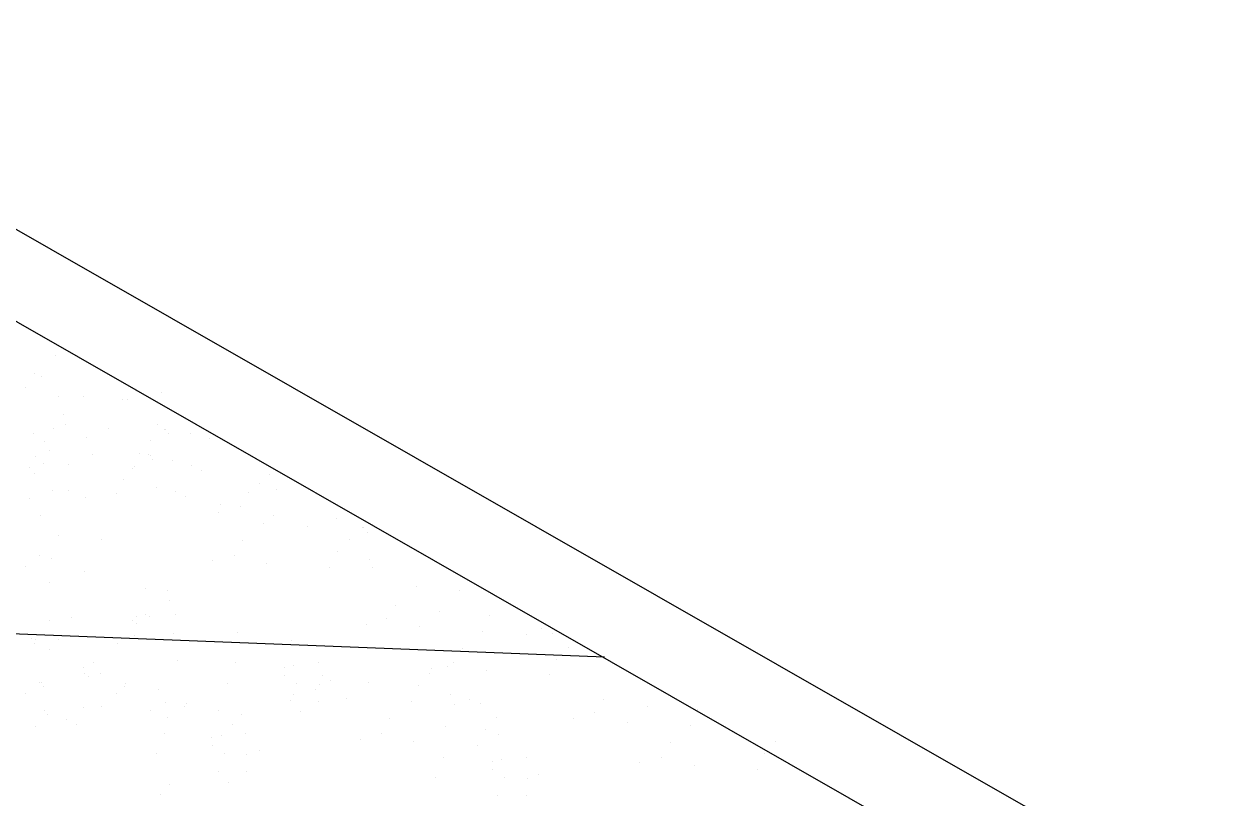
# Model space of a CAD drawing. Header units: millimetres. Extents: x 4241 to 6572, y 870 to 1291.
# Drawn here: x 5346.71 to 5391.34, y 908.21 to 937.08 of the extents above; entities that cross this region are included whole.
import ezdxf

# ---------------------------------------------------------------- set-up
doc = ezdxf.new("R2010")
doc.units = ezdxf.units.MM
doc.layers.add('PDF _0', color=7, linetype='Continuous')
doc.layers.add('PDF _ОВПД_Основная линия', color=7, linetype='Continuous')

msp = doc.modelspace()

# ---------------------------------------------------------------- linework, layer by layer
at = {"layer": 'PDF _0', "lineweight": 9}
for points in [[(5347.879, 924.7192), (5347.879, 924.7192)], [(5347.117, 924.0419), (5347.117, 924.0419)], [(5347.371, 923.9149), (5347.371, 923.9149)], [(5346.7783, 923.5339), (5346.7783, 923.5339)], [(5351.8585, 923.3222), (5351.8585, 923.3222)], [(5348.006, 923.1952), (5348.006, 923.1952)], [(5348.9374, 923.1952), (5348.9374, 923.1952)], [(5350.3768, 923.0682), (5350.3768, 923.0682)], [(5350.5885, 923.0682), (5350.5885, 923.0682)], [(5348.1754, 922.5178), (5348.1754, 922.5178)], [(5347.8367, 922.0098), (5347.8367, 922.0098)], [(5348.26, 922.1368), (5348.26, 922.1368)], [(5349.8688, 922.0098), (5349.8688, 922.0098)], [(5351.6892, 922.1368), (5351.6892, 922.1368)], [(5351.9432, 921.9675), (5351.9432, 921.9675)], [(5351.9855, 921.9675), (5351.9855, 921.9675)], [(5347.0747, 921.7981), (5347.0747, 921.7981)], [(5347.498, 921.5018), (5347.498, 921.5018)], [(5349.0644, 921.6711), (5349.0644, 921.6711)], [(5351.4352, 921.5441), (5351.4352, 921.5441)], [(5351.4352, 921.5441), (5351.4352, 921.5441)], [(5352.1125, 921.7981), (5352.1125, 921.7981)], [(5352.9169, 921.7981), (5352.9169, 921.7981)], [(5353.6366, 921.6288), (5353.6366, 921.6288)], [(5347.6674, 921.1631), (5347.6674, 921.1631)], [(5349.2761, 921.0361), (5349.2761, 921.0361)], [(5351.0118, 921.0784), (5351.0118, 921.0784)], [(5351.3505, 921.0361), (5351.3505, 921.0361)], [(5351.4352, 920.9938), (5351.4352, 920.9938)], [(5347.1593, 920.9514), (5347.1593, 920.9514)], [(5347.4557, 920.6974), (5347.4557, 920.6974)], [(5348.3871, 920.6551), (5348.3871, 920.6551)], [(5350.8425, 920.5704), (5350.8425, 920.5704)], [(5351.5198, 920.8244), (5351.5198, 920.8244)], [(5352.2395, 920.7821), (5352.2395, 920.7821)], [(5352.9592, 920.6128), (5352.9592, 920.6128)], [(5346.9053, 920.5281), (5346.9053, 920.5281)], [(5347.117, 920.3164), (5347.117, 920.3164)], [(5350.4191, 920.1047), (5350.4191, 920.1047)], [(5350.7578, 920.4858), (5350.7578, 920.4858)], [(5353.3402, 920.4434), (5353.3402, 920.4434)], [(5355.8803, 920.2741), (5355.8803, 920.2741)], [(5347.7944, 919.6814), (5347.7944, 919.6814)], [(5348.3871, 919.6814), (5348.3871, 919.6814)], [(5351.6468, 919.8084), (5351.6468, 919.8084)], [(5352.3665, 919.6391), (5352.3665, 919.6391)], [(5355.4993, 919.9354), (5355.4993, 919.9354)], [(5356.1343, 919.7237), (5356.1343, 919.7237)], [(5346.9053, 919.3851), (5346.9053, 919.3851)], [(5349.0221, 919.4274), (5349.0221, 919.4274)], [(5350.1651, 919.5544), (5350.1651, 919.5544)], [(5352.7475, 919.4697), (5352.7475, 919.4697)], [(5355.0759, 919.5967), (5355.0759, 919.5967)], [(5347.3287, 918.75), (5347.3287, 918.75)], [(5353.9752, 918.877), (5353.9752, 918.877)], [(5354.0599, 919.1734), (5354.0599, 919.1734)], [(5354.7796, 919.0887), (5354.7796, 919.0887)], [(5356.0073, 918.75), (5356.0073, 918.75)], [(5355.6686, 918.4537), (5355.6686, 918.4537)], [(5357.2774, 918.3267), (5357.2774, 918.3267)], [(5358.3781, 918.623), (5358.3781, 918.623)], [(5348.006, 917.988), (5348.006, 917.988)], [(5349.6148, 917.861), (5349.6148, 917.861)], [(5358.8437, 917.861), (5358.8437, 917.861)], [(5359.3518, 918.2843), (5359.3518, 918.2843)], [(5359.3941, 918.2843), (5359.3941, 918.2843)], [(5359.5211, 918.115), (5359.5211, 918.115)], [(5354.8643, 917.8187), (5354.8643, 917.8187)], [(5347.2863, 917.2683), (5347.2863, 917.2683)], [(5347.752, 917.1413), (5347.752, 917.1413)], [(5353.7636, 917.0566), (5353.7636, 917.0566)], [(5354.5679, 917.2683), (5354.5679, 917.2683)], [(5355.7533, 916.972), (5355.7533, 916.972)], [(5358.4204, 917.3953), (5358.4204, 917.3953)], [(5359.6058, 917.099), (5359.6058, 917.099)], [(5346.7783, 916.845), (5346.7783, 916.845)], [(5348.9797, 916.6756), (5348.9797, 916.6756)], [(5358.1241, 916.8026), (5358.1241, 916.8026)], [(5359.7328, 916.8026), (5359.7328, 916.8026)], [(5347.6674, 916.2523), (5347.6674, 916.2523)], [(5361.3415, 916.0829), (5361.3415, 916.0829)], [(5351.2658, 916.0406), (5351.2658, 916.0406)], [(5352.0702, 915.9559), (5352.0702, 915.9559)], [(5362.9502, 915.9559), (5362.9502, 915.9559)], [(5352.1548, 915.5749), (5352.1548, 915.5749)], [(5360.5795, 915.4056), (5360.5795, 915.4056)], [(5347.6674, 914.8129), (5347.6674, 914.8129)], [(5348.4717, 914.9399), (5348.4717, 914.9399)], [(5350.7578, 914.8129), (5350.7578, 914.8129)], [(5350.9271, 914.9822), (5350.9271, 914.9822)], [(5350.9271, 914.7282), (5350.9271, 914.7282)], [(5351.2658, 915.0669), (5351.2658, 915.0669)], [(5351.3928, 914.9822), (5351.3928, 914.9822)], [(5352.3665, 915.0669), (5352.3665, 915.0669)], [(5360.2408, 914.8976), (5360.2408, 914.8976)], [(5362.2305, 915.1516), (5362.2305, 915.1516)], [(5364.0933, 915.0246), (5364.0933, 915.0246)], [(5352.2819, 914.3472), (5352.2819, 914.3472)], [(5354.6949, 914.3895), (5354.6949, 914.3895)], [(5359.4788, 914.6859), (5359.4788, 914.6859)], [(5361.4685, 914.6012), (5361.4685, 914.6012)], [(5363.8393, 914.4319), (5363.8393, 914.4319)], [(5363.8393, 914.4319), (5363.8393, 914.4319)], [(5365.448, 914.3049), (5365.448, 914.3049)], [(5366.0407, 914.5166), (5366.0407, 914.5166)], [(5366.4217, 914.3472), (5366.4217, 914.3472)], [(5346.99, 914.1779), (5346.99, 914.1779)], [(5347.117, 913.9662), (5347.117, 913.9662)], [(5347.1593, 914.1355), (5347.1593, 914.1355)], [(5348.006, 914.1355), (5348.006, 914.1355)], [(5350.2074, 913.9662), (5350.2074, 913.9662)], [(5350.8425, 914.2625), (5350.8425, 914.2625)], [(5356.6847, 914.0932), (5356.6847, 914.0932)], [(5367.0144, 913.8392), (5367.0144, 913.8392)], [(5347.6674, 913.7545), (5347.6674, 913.7545)], [(5363.0772, 913.7969), (5363.0772, 913.7969)], [(5348.9374, 913.0772), (5348.9374, 913.0772)], [(5349.3184, 913.2465), (5349.3184, 913.2465)], [(5352.4512, 913.3312), (5352.4512, 913.3312)], [(5354.6103, 913.2465), (5354.6103, 913.2465)], [(5356.4307, 913.0772), (5356.4307, 913.0772)], [(5356.7693, 913.1618), (5356.7693, 913.1618)], [(5357.7007, 913.2465), (5357.7007, 913.2465)], [(5361.9342, 913.0348), (5361.9342, 913.0348)], [(5362.5269, 913.1195), (5362.5269, 913.1195)], [(5362.7385, 913.2465), (5362.7385, 913.2465)], [(5363.9663, 912.9502), (5363.9663, 912.9502)], [(5366.591, 913.3735), (5366.591, 913.3735)], [(5347.2863, 912.5268), (5347.2863, 912.5268)], [(5347.371, 912.5268), (5347.371, 912.5268)], [(5347.371, 912.5268), (5347.371, 912.5268)], [(5348.9797, 912.8655), (5348.9797, 912.8655)], [(5349.1067, 912.7385), (5349.1067, 912.7385)], [(5349.5724, 912.8655), (5349.5724, 912.8655)], [(5356.4307, 912.7808), (5356.4307, 912.7808)], [(5357.87, 912.7808), (5357.87, 912.7808)], [(5358.1664, 912.6115), (5358.1664, 912.6115)], [(5359.5634, 912.5268), (5359.5634, 912.5268)], [(5361.8495, 912.8655), (5361.8495, 912.8655)], [(5366.337, 912.8232), (5366.337, 912.8232)], [(5346.7783, 912.1035), (5346.7783, 912.1035)], [(5347.4557, 912.3575), (5347.4557, 912.3575)], [(5350.1651, 912.1035), (5350.1651, 912.1035)], [(5350.4615, 912.3575), (5350.4615, 912.3575)], [(5350.5038, 912.4845), (5350.5038, 912.4845)], [(5351.7315, 912.2728), (5351.7315, 912.2728)], [(5354.3139, 912.4845), (5354.3139, 912.4845)], [(5356.7693, 912.0611), (5356.7693, 912.0611)], [(5356.8963, 912.4845), (5356.8963, 912.4845)], [(5357.5737, 912.2728), (5357.5737, 912.2728)], [(5357.743, 912.4421), (5357.743, 912.4421)], [(5361.4262, 912.3998), (5361.4262, 912.3998)], [(5362.6115, 912.0611), (5362.6115, 912.0611)], [(5349.6148, 911.6378), (5349.6148, 911.6378)], [(5351.9855, 911.7648), (5351.9855, 911.7648)], [(5352.7052, 911.6378), (5352.7052, 911.6378)], [(5352.7899, 911.7225), (5352.7899, 911.7225)], [(5356.6423, 911.8495), (5356.6423, 911.8495)], [(5357.7007, 911.8071), (5357.7007, 911.8071)], [(5358.7591, 911.9341), (5358.7591, 911.9341)], [(5361.1722, 911.8071), (5361.1722, 911.8071)], [(5361.1722, 911.8071), (5361.1722, 911.8071)], [(5362.7809, 911.6801), (5362.7809, 911.6801)], [(5363.3312, 911.8918), (5363.3312, 911.8918)], [(5363.7546, 911.7225), (5363.7546, 911.7225)], [(5368.3267, 911.8918), (5368.3267, 911.8918)], [(5369.9778, 911.6378), (5369.9778, 911.6378)], [(5347.498, 911.4684), (5347.498, 911.4684)], [(5347.5827, 911.3414), (5347.5827, 911.3414)], [(5348.9374, 911.5955), (5348.9374, 911.5955)], [(5351.4352, 911.4684), (5351.4352, 911.4684)], [(5352.0702, 911.2144), (5352.0702, 911.2144)], [(5353.9752, 911.4684), (5353.9752, 911.4684)], [(5354.8219, 911.3414), (5354.8219, 911.3414)], [(5357.0233, 911.4261), (5357.0233, 911.4261)], [(5360.3678, 911.1721), (5360.3678, 911.1721)], [(5364.3473, 911.2144), (5364.3473, 911.2144)], [(5367.226, 911.1721), (5367.226, 911.1721)], [(5367.9881, 911.3838), (5367.9881, 911.3838)], [(5371.8405, 911.5108), (5371.8405, 911.5108)], [(5347.1593, 910.8758), (5347.1593, 910.8758)], [(5348.3024, 911.1298), (5348.3024, 911.1298)], [(5348.6834, 910.9604), (5348.6834, 910.9604)], [(5354.4833, 910.9604), (5354.4833, 910.9604)], [(5362.4422, 910.8758), (5362.4422, 910.8758)], [(5363.9239, 910.7488), (5363.9239, 910.7488)], [(5369.2158, 911.0451), (5369.2158, 911.0451)], [(5371.5865, 910.9181), (5371.5865, 910.9181)], [(5371.5865, 910.9181), (5371.5865, 910.9181)], [(5351.9432, 910.6217), (5351.9432, 910.6217)], [(5353.7212, 910.4524), (5353.7212, 910.4524)], [(5354.1022, 910.5371), (5354.1022, 910.5371)], [(5354.9913, 910.6217), (5354.9913, 910.6217)], [(5359.2671, 910.4101), (5359.2671, 910.4101)], [(5360.0715, 910.6217), (5360.0715, 910.6217)], [(5361.2568, 910.3254), (5361.2568, 910.3254)], [(5364.4319, 910.5794), (5364.4319, 910.5794)], [(5370.8245, 910.2831), (5370.8245, 910.2831)], [(5374.7616, 910.3254), (5374.7616, 910.3254)], [(5351.6468, 909.8597), (5351.6468, 909.8597)], [(5353.7636, 910.1561), (5353.7636, 910.1561)], [(5354.1869, 909.8597), (5354.1869, 909.8597)], [(5355.4993, 909.9867), (5355.4993, 909.9867)], [(5363.6276, 910.1561), (5363.6276, 910.1561)], [(5374.3383, 909.8597), (5374.3383, 909.8597)], [(5355.0336, 909.8174), (5355.0336, 909.8174)], [(5362.3575, 909.7327), (5362.3575, 909.7327)], [(5364.1779, 909.5634), (5364.1779, 909.5634)], [(5364.5166, 909.648), (5364.5166, 909.648)], [(5365.448, 909.7327), (5365.448, 909.7327)], [(5369.6815, 909.521), (5369.6815, 909.521)], [(5370.4858, 909.7327), (5370.4858, 909.7327)], [(5371.7135, 909.4364), (5371.7135, 909.4364)], [(5353.9752, 909.1824), (5353.9752, 909.1824)], [(5355.0336, 909.1824), (5355.0336, 909.1824)], [(5362.0612, 908.9707), (5362.0612, 908.9707)], [(5364.1779, 909.267), (5364.1779, 909.267)], [(5364.6436, 908.9707), (5364.6436, 908.9707)], [(5365.4903, 908.9284), (5365.4903, 908.9284)], [(5365.9137, 909.0977), (5365.9137, 909.0977)], [(5374.0843, 909.267), (5374.0843, 909.267)], [(5352.1548, 908.7167), (5352.1548, 908.7167)], [(5354.3563, 908.8014), (5354.3563, 908.8014)], [(5351.8162, 908.3357), (5351.8162, 908.3357)], [(5364.3896, 908.2933), (5364.3896, 908.2933)], [(5365.448, 908.2933), (5365.448, 908.2933)]]:
    msp.add_lwpolyline(points, dxfattribs=at)
at = {"layer": 'PDF _ОВПД_Основная линия', "lineweight": 30}
for points in [[(5322.3088, 937.081), (5334.1202, 936.446), (5383.9059, 907.997), (5386.4884, 906.5576), (5388.9438, 905.1606), (5412.4396, 891.6981)], [(5322.2665, 934.0752), (5333.2312, 933.5249), (5381.8739, 905.7109)], [(5368.3691, 913.4582), (5322.1818, 915.2786)]]:
    msp.add_lwpolyline(points, dxfattribs=at)

doc.saveas('drawing.dxf')
